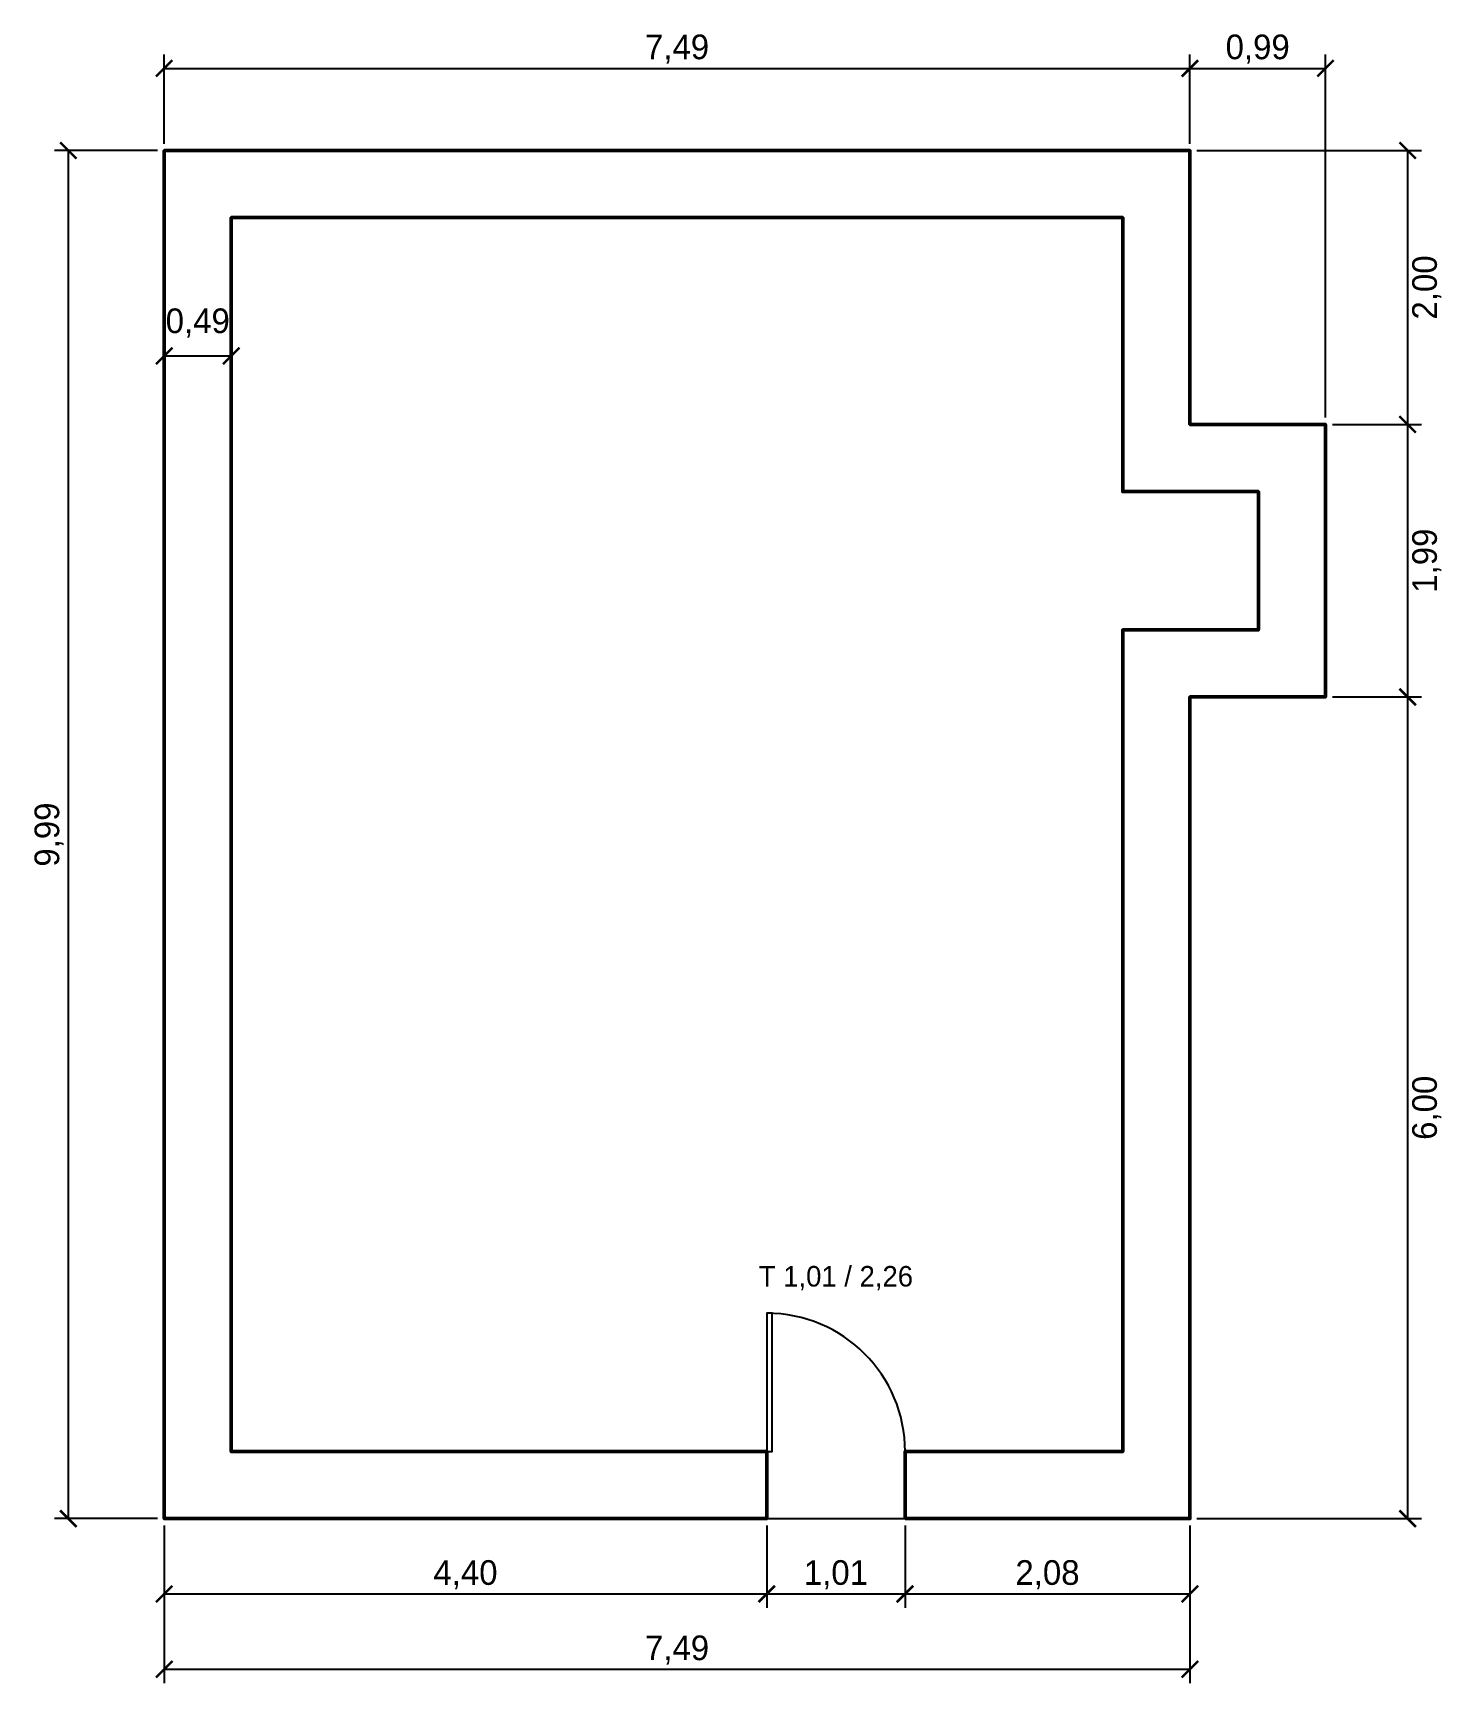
# Model space of a CAD drawing. Header units: metres. Extents: x -1 to 9.3, y -1.2 to 10.8.
import ezdxf
from ezdxf.enums import TextEntityAlignment as Align

# ---------------------------------------------------------------- set-up
doc = ezdxf.new("R2010")
doc.units = ezdxf.units.M
for name, color, linetype, lineweight in [('Aussenwaende', 7, 'Continuous', 50), ('Bemassung', 3, 'Continuous', 18), ('Tueren', 1, 'Continuous', 25)]:
    doc.layers.add(name, color=color, linetype=linetype, lineweight=lineweight)
doc.dimstyles.new('Meter', dxfattribs={"dimtxt": 0.18, "dimasz": 0.12, "dimexe": 0.1, "dimexo": 0.05, "dimgap": 0.05, "dimtad": 1, "dimzin": 0, "dimblk": 'ARCHTICK', "dimcen": 2.5, "dimazin": 3, "dimtfac": 1, "dimtmove": 0, "dimatfit": 3})

# ---------------------------------------------------------------- blocks, each defined once
blk = doc.blocks.new('_ARCHTICK')
at = {"color": 0, "linetype": 'BYBLOCK', "const_width": 0.15}
blk.add_lwpolyline([(-0.5, -0.5), (0.5, 0.5)], dxfattribs=at)

msp = doc.modelspace()

# ---------------------------------------------------------------- linework, layer by layer
at = {"layer": 'Aussenwaende'}
msp.add_lwpolyline([(5.41, 0), (7.49, 0), (7.49, 6), (8.48, 6), (8.48, 7.99), (7.49, 7.99), (7.49, 9.99), (0, 9.99), (0, 0), (4.4, 0), (4.4, 0.49), (0.49, 0.49), (0.49, 9.5), (7, 9.5), (7, 7.5), (7.99, 7.5), (7.99, 6.49), (7, 6.49), (7, 0.49), (5.41, 0.49)], close=True, dxfattribs=at)
at = {"layer": 'Tueren'}
msp.add_line((4.4, 0), (5.41, 0), dxfattribs=at)
msp.add_lwpolyline([(4.4, 0.49), (4.44, 0.49), (4.44, 1.5), (4.4, 1.5)], close=True, dxfattribs=at)
msp.add_arc((4.4, 0.49), 1.01, 0, 90, dxfattribs=at)

# ---------------------------------------------------------------- texts
msp.add_text('T 1,01 / 2,26', height=0.15, dxfattribs=at).set_placement((4.905, 1.65), align=Align.BOTTOM_CENTER)

# ---------------------------------------------------------------- dimensions: what is measured, and where the dimension line sits
at = {"layer": 'Bemassung'}
for base, p1, p2 in [((0, 10.59), (0, 9.99), (7.49, 9.99)), ((7.49, 10.59), (7.49, 9.99), (8.48, 7.99)), ((0, 8.49), (0, 8.49), (0.49, 8.49)), ((0, -1.1), (0, 0), (7.49, 0)), ((0, -0.55), (0, 0), (4.4, 0)), ((4.4, -0.55), (4.4, 0), (5.41, 0)), ((5.41, -0.55), (5.41, 0), (7.49, 0))]:
    msp.add_linear_dim(base=base, p1=p1, p2=p2, dimstyle='Meter', dxfattribs=at).render()
for base, p1, p2 in [((-0.7, 0), (0, 0), (0, 9.99)), ((9.08, 9.99), (7.49, 9.99), (8.48, 7.99)), ((9.08, 7.99), (8.48, 7.99), (8.48, 6)), ((9.08, 6), (8.48, 6), (7.49, 0))]:
    msp.add_linear_dim(base=base, p1=p1, p2=p2, angle=90, dimstyle='Meter', dxfattribs=at).render()

doc.saveas('drawing.dxf')
